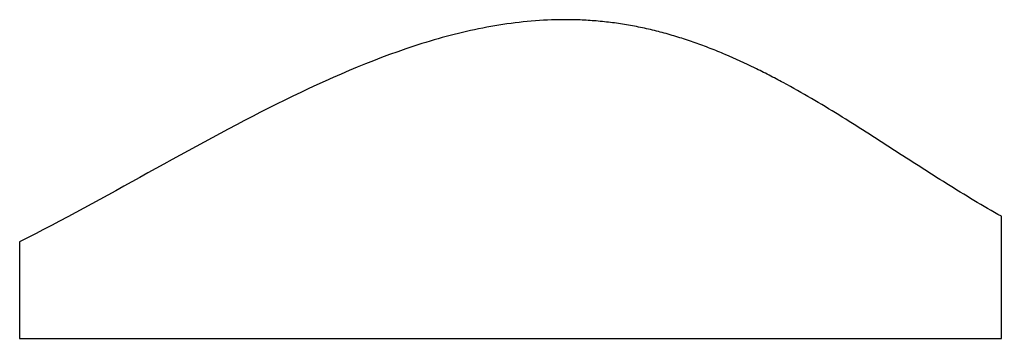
# Model space of a CAD drawing. Header units: millimetres. Extents: x -625 to 625, y -50 to 356.
import ezdxf

# ---------------------------------------------------------------- set-up
doc = ezdxf.new("R2010")
doc.units = ezdxf.units.MM

msp = doc.modelspace()

# ---------------------------------------------------------------- linework, layer by layer
at = {"color": 7, "linetype": 'Continuous', "lineweight": 25}
for p, q in [((625, -50), (625, 105.3)), ((-625, 72.6), (-625, -50)), ((-625, -50), (625, -50))]:
    msp.add_line(p, q, dxfattribs=at)
msp.add_open_spline([(625, 105.3), (601.5, 118.4), (578.4, 132.4), (532.5, 161), (509.7, 175.8), (464.1, 205.2), (441.3, 219.9), (394.9, 248.5), (371.4, 262.3), (341.3, 278.6), (335.3, 281.7), (323.1, 288), (317, 291.1), (298.5, 300.1), (286.1, 305.8), (267.2, 313.8), (260.8, 316.4), (248, 321.4), (241.6, 323.8), (228.7, 328.3), (222.1, 330.5), (212.3, 333.6), (209, 334.6), (202.4, 336.5), (199.1, 337.5), (189.1, 340.2), (182.4, 341.9), (168.9, 344.9), (162.2, 346.3), (148.6, 348.8), (141.8, 350), (131.5, 351.4), (128.1, 351.8), (121.2, 352.6), (117.8, 353), (107.5, 354), (100.6, 354.5), (86.8, 355.2), (79.9, 355.4), (59.2, 355.5), (45.4, 355), (4.1, 351.9), (-23.4, 347.6), (-78.4, 335.5), (-105.9, 327.6), (-188.2, 299.6), (-243, 275.2), (-352.5, 220.7), (-407.1, 190.6), (-516.2, 130.2), (-570.7, 100), (-625, 72.6)], degree=3, knots=[0, 0, 0, 0, 0.0625, 0.0625, 0.125, 0.125, 0.1875, 0.1875, 0.25, 0.25, 0.265625, 0.265625, 0.28125, 0.28125, 0.3125, 0.3125, 0.328125, 0.328125, 0.34375, 0.34375, 0.359375, 0.359375, 0.367187, 0.367187, 0.375, 0.375, 0.390625, 0.390625, 0.40625, 0.40625, 0.421875, 0.421875, 0.429687, 0.429687, 0.4375, 0.4375, 0.453125, 0.453125, 0.46875, 0.46875, 0.5, 0.5, 0.5625, 0.5625, 0.625, 0.625, 0.75, 0.75, 0.875, 0.875, 1, 1, 1, 1], dxfattribs=at)

doc.saveas('drawing.dxf')
